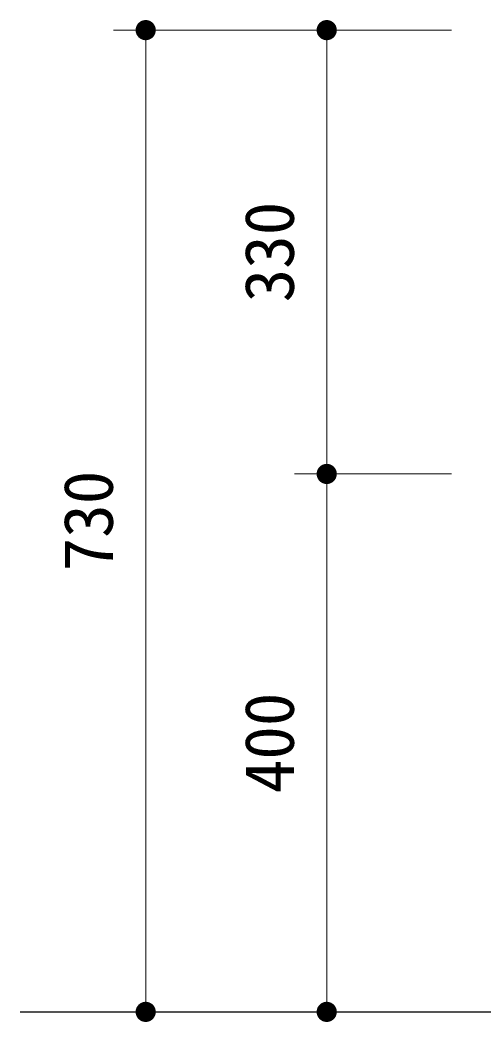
# Model space of a CAD drawing. Units: millimetres at full size, sheet at 1:20. Extents: x 300 to 8100, y 300 to 5640.
# Drawn here: x 2669 to 3013, y 1492 to 2237 of the extents above; entities that cross this region are included whole.
import ezdxf
from ezdxf.enums import TextEntityAlignment as Align

# ---------------------------------------------------------------- set-up
doc = ezdxf.new("R2010")
doc.units = ezdxf.units.MM
doc.header["$LTSCALE"] = 20
doc.layers.add('D-STR-DIM\u3000寸法線、寸法値', color=7, linetype='Continuous', lineweight=13)
doc.layers.add('D-STR\u3000構造物外形線', color=1, linetype='Continuous', lineweight=25)
doc.styles.add('ＭＳ ゴシック', font='')
doc.styles.get('ＭＳ ゴシック').set_extended_font_data('MS Gothic')

# ---------------------------------------------------------------- blocks, each defined once
blk = doc.blocks.new('filled_dot')
at = {"color": 0, "linetype": 'Continuous', "lineweight": -2, "const_width": 1.25}
blk.add_lwpolyline([(-0.625, 0, 1), (0.625, 0, 1)], format="xyb", close=True, dxfattribs=at)

msp = doc.modelspace()

# ---------------------------------------------------------------- linework, layer by layer
at = {"layer": 'D-STR-DIM\u3000寸法線、寸法値'}
for p, q in [((2969.4, 2229.74), (2738.09, 2229.74)), ((2762.09, 2229.74), (2762.09, 1499.74)), ((2989.4, 2229.74), (2872.61, 2229.74)), ((2896.61, 2229.74), (2896.61, 1899.74)), ((2989.4, 1899.74), (2872.61, 1899.74)), ((2989.4, 1899.74), (2872.61, 1899.74)), ((2896.61, 1899.74), (2896.61, 1499.74)), ((2988.18, 1499.74), (2738.09, 1499.74)), ((2988.18, 1499.74), (2872.61, 1499.74))]:
    msp.add_line(p, q, dxfattribs=at)
at = {"layer": 'D-STR\u3000構造物外形線'}
msp.add_line((2668.72, 1499.74), (4496.4, 1499.74), dxfattribs=at)

# ---------------------------------------------------------------- block references
at = {"layer": 'D-STR-DIM\u3000寸法線、寸法値', "xscale": 6, "yscale": 6}
for p, rotation in [((2762.09, 2229.74), 270), ((2896.61, 2229.74), 270), ((2896.61, 1899.74), 270), ((2896.61, 1899.74), 90), ((2762.09, 1499.74), 90), ((2896.61, 1499.74), 90)]:
    msp.add_blockref('filled_dot', p, dxfattribs=dict(at, rotation=rotation))

# ---------------------------------------------------------------- texts
at = {"layer": 'D-STR-DIM\u3000寸法線、寸法値', "style": 'ＭＳ ゴシック'}
for s, p in [('330', (2853.86, 2064.74)), ('730', (2719.34, 1864.74)), ('400', (2853.86, 1699.74))]:
    msp.add_text(s, height=36.66, rotation=90, dxfattribs=at).set_placement(p, align=Align.MIDDLE_CENTER)

doc.saveas('drawing.dxf')
